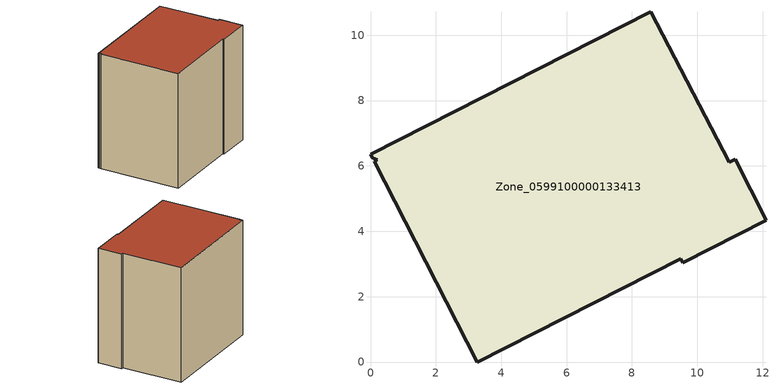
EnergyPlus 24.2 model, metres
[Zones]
Zone_0599100000133413
 floor ground (C_G): 3.26,0 0.11,6.14 0.2,6.19 0.06,6.24 0,6.36 8.58,10.71 10.97,6.11 11.16,6.21 12.1,4.34 9.56,3.04 9.5,3.16 z3.34
 wall outside (C_F): 8.58,10.71 0,6.36 0.06,6.24 0.2,6.19 0.11,6.14 3.26,0 9.5,3.16 9.56,3.04 12.1,4.34 11.16,6.21 10.97,6.11 8.58,10.71 z3.34:13.27
 roof outside (C_R): 0.11,6.14 3.26,0 9.5,3.16 9.56,3.04 12.1,4.34 11.16,6.21 10.97,6.11 8.58,10.71 0,6.36 0.06,6.24 0.2,6.19 z13.27
[BUILDING]
Pand.0599100000133413: North Axis=0; Terrain=City; Loads Convergence Tolerance Value=0.04; Temperature Convergence Tolerance Value=0.4; Solar Distribution=FullExterior; Maximum Number of Warmup Days=25; Minimum Number of Warmup Days=1
[Site:Location]
Rotterdam.The.Hague.AP_ZH_NLD Design_Conditions: Latitude=51.96; Longitude=4.45; Time Zone=1; Elevation=-4.5
[SITE:GROUNDTEMPERATURE:BUILDINGSURFACE]
18, 18, 18, 18, 18, 18, 18, 18, 18, 18, 18, 18
[MATERIAL] Thermal Absorptance=0.9; Solar Absorptance=0.7; Visible Absorptance=0.7
Name | Roughness | Thickness | Conductivity | Density | Specific Heat
G.TI.1946 | MediumSmooth | 0.15 | 1 | 540 | 1210
F.TI.1946 | Rough | 0.3 | 0.857143 | 1920 | 840
R.TI.1946 | MediumRough | 0.2 | 0.1 | 1500 | 1000
[CONSTRUCTION]
C_G: G.TI.1946
C_F: F.TI.1946
C_R: R.TI.1946
[ZONE]
Zone_0599100000133413: Type=1; Multiplier=1; Ceiling Height=Autocalculate; Volume=Autocalculate; Floor Area=autocalculate; Part of Total Floor Area=Yes
[ZONEINFILTRATION:DESIGNFLOWRATE]
Infil_Zone_0599100000133413: Zone or ZoneList or Space or SpaceList=Zone_0599100000133413; Schedule=AlwaysOn; Design Flow Rate Calculation Method=Flow/Area; Flow Rate per Floor Area=0.003; Constant Term Coefficient=1; Temperature Term Coefficient=0; Velocity Term Coefficient=0; Velocity Squared Term Coefficient=0
[HVACTEMPLATE:ZONE:IDEALLOADSAIRSYSTEM]
Zone_0599100000133413: Maximum Heating Supply Air Temperature=50; Minimum Cooling Supply Air Temperature=13; Maximum Heating Supply Air Humidity Ratio=0.0156; Minimum Cooling Supply Air Humidity Ratio=0.0077; Heating Limit=NoLimit; Cooling Limit=NoLimit; Dehumidification Control Type=ConstantSensibleHeatRatio; Cooling Sensible Heat Ratio=0.7; Dehumidification Setpoint=60; Humidification Control Type=None; Humidification Setpoint=30; Outdoor Air Method=None; Outdoor Air Flow Rate per Person=0.00944; Outdoor Air Flow Rate per Zone Floor Area=0; Outdoor Air Flow Rate per Zone=0; Demand Controlled Ventilation Type=None; Outdoor Air Economizer Type=NoEconomizer; Heat Recovery Type=None; Sensible Heat Recovery Effectiveness=0.7; Latent Heat Recovery Effectiveness=0.65
[ZONECONTROL:THERMOSTAT]
ThermostatControl_Zone_0599100000133413: Zone or ZoneList=Zone_0599100000133413; Control Type Schedule=DualSetpointControlType; Control 1=Thermostat_Zone_0599100000133413; Temperature Difference Between Cutout And Setpoint=0
[THERMOSTATSETPOINT:DUALSETPOINT]
Thermostat_Zone_0599100000133413: Heating Setpoint Temperature Schedule=HeatingSetpoint_Zone_0599100000133413; Cooling Setpoint Temperature Schedule=CoolingSetpoint_Zone_0599100000133413
[SCHEDULE:COMPACT]
HeatingSetpoint_Zone_0599100000133413: Through: 12/31, For: AllDays, Until: 24:00, 21
CoolingSetpoint_Zone_0599100000133413: Through: 12/31, For: AllDays, Until: 24:00, 24
DualSetpointControlType: Through: 12/31, For: AllDays, Until: 24:00, 4
AlwaysOn: Through: 12/31, For: AllDays, Until: 24:00, 1
